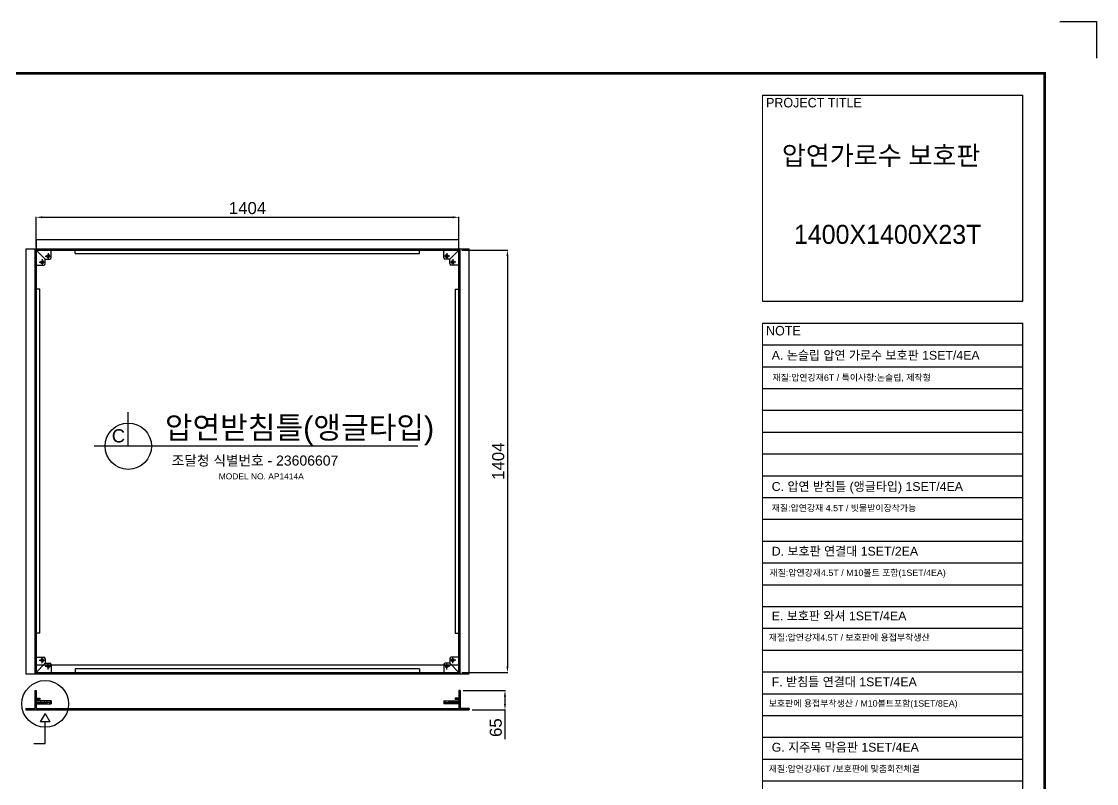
# Model space of a CAD drawing. Header units: millimetres. Extents: x 19555 to 26787, y -43327 to -38213.
# Drawn here: x 23215 to 26787, y -40747 to -38213 of the extents above; entities that cross this region are included whole.
import ezdxf
from ezdxf.enums import TextEntityAlignment as Align

# ---------------------------------------------------------------- set-up
doc = ezdxf.new("R2010")
doc.units = ezdxf.units.MM
doc.layers.add('LAYOUT', color=7, linetype='Continuous')
doc.layers.add('TEXT', color=7, linetype='Continuous')
doc.styles.add('H', font='')
doc.styles.get("Standard").update_dxf_attribs({"font": 'arial.ttf'})
doc.styles.get('H').set_extended_font_data('Dotum')
doc.dimstyles.new('ISO-25', dxfattribs={"dimtxt": 40, "dimasz": 20, "dimexe": 1.25, "dimexo": 10, "dimgap": 10, "dimtad": 1, "dimdec": 0, "dimtxsty": 'Standard', "dimcen": 2.5, "dimclrd": 3, "dimclre": 3, "dimclrt": 3, "dimadec": 0, "dimazin": 0, "dimtfac": 1, "dimtdec": 0, "dimtmove": 0, "dimatfit": 3, "dimfxl": 1, "dimarcsym": 0})

# ---------------------------------------------------------------- blocks, each defined once
blk = doc.blocks.new('*D26')
at = {"color": 3, "lineweight": -2, "transparency": 16777216}
for p, q in [((23264.1, -38963), (23264.1, -38863)), ((23284.1, -38864.2), (24648.1, -38864.2)), ((24668.1, -38963), (24668.1, -38863))]:
    blk.add_line(p, q, dxfattribs=at)
at = {"color": 3, "transparency": 16777216}
for points in [[(23284.1, -38860.9), (23284.1, -38867.6), (23264.1, -38864.2)], [(24648.1, -38860.9), (24648.1, -38867.6), (24668.1, -38864.2)]]:
    blk.add_solid(points, dxfattribs=at)
at = {"layer": 'Defpoints', "color": 0, "transparency": 16777216}
for p in [(24668.1, -38864.2), (23264.1, -38973), (24668.1, -38973)]:
    blk.add_point(p, dxfattribs=at)
at = {"color": 3, "transparency": 16777216, "insert": (23966.1, -38833.8), "char_height": 40, "attachment_point": 5}
blk.add_mtext('1404', dxfattribs=at)
blk = doc.blocks.new('*D27')
at = {"color": 3, "lineweight": -2, "transparency": 16777216}
for p, q in [((24678.1, -38973), (24831, -38973)), ((24829.7, -38993), (24829.7, -40357)), ((24678.1, -40377), (24831, -40377))]:
    blk.add_line(p, q, dxfattribs=at)
at = {"color": 3, "transparency": 16777216}
for points in [[(24826.4, -38993), (24833.1, -38993), (24829.7, -38973)], [(24826.4, -40357), (24833.1, -40357), (24829.7, -40377)]]:
    blk.add_solid(points, dxfattribs=at)
at = {"layer": 'Defpoints', "color": 0, "transparency": 16777216}
for p in [(24668.1, -38973), (24668.1, -40377), (24829.7, -40377)]:
    blk.add_point(p, dxfattribs=at)
at = {"color": 3, "transparency": 16777216, "insert": (24799.3, -39675), "char_height": 40, "attachment_point": 5, "rotation": 90}
blk.add_mtext('1404', dxfattribs=at)
blk = doc.blocks.new('A$C2E731E15')
at = {"color": 1}
for p, q in [((-10, 0), (10, 0)), ((0, -10), (0, 10))]:
    blk.add_line(p, q, dxfattribs=at)
blk.add_circle((0, 0), 4.5)
at = {"color": 4}
blk.add_arc((0, 0), 5, 270, 180, dxfattribs=at)
blk = doc.blocks.new('A$C600E4CCD')
for p, q in [((0, 6), (0, 0)), ((50, 6), (0, 6)), ((50, 0), (0, 0)), ((50, 6), (50, 0))]:
    blk.add_line(p, q)
at = {"color": 2}
for p, q in [((14, 6), (14, 0)), ((26, 6), (26, 0)), ((34, 6), (34, 0)), ((46, 6), (46, 0))]:
    blk.add_line(p, q, dxfattribs=at)
blk = doc.blocks.new('*D25')
at = {"color": 3, "lineweight": -2}
for p, q in [((24682.6, -40437.4), (24822.8, -40437.4)), ((24821.6, -40457.4), (24821.6, -40481.9)), ((24712.6, -40501.9), (24822.8, -40501.9)), ((24821.6, -40501.9), (24821.6, -40599.7))]:
    blk.add_line(p, q, dxfattribs=at)
at = {"color": 3}
for points in [[(24824.9, -40457.4), (24818.2, -40457.4), (24821.6, -40437.4)], [(24818.2, -40481.9), (24824.9, -40481.9), (24821.6, -40501.9)]]:
    blk.add_solid(points, dxfattribs=at)
at = {"layer": 'Defpoints', "color": 0}
for p in [(24672.6, -40437.4), (24702.6, -40501.9), (24821.6, -40501.9)]:
    blk.add_point(p, dxfattribs=at)
at = {"color": 3, "insert": (24791.1, -40560.8), "char_height": 40, "attachment_point": 5, "rotation": 90}
blk.add_mtext('65', dxfattribs=at)

msp = doc.modelspace()

# ---------------------------------------------------------------- linework, layer by layer
for p, q in [((26665.2, -38213.2), (26786.9, -38213.2)), ((26786.9, -38213.2), (26786.9, -38334.9)), ((25677.6, -38457.8), (26542.3, -38457.8)), ((26542.3, -39143.5), (26542.3, -38457.8)), ((23264.1, -38938.5), (23264.1, -40381.5)), ((23264.1, -38938.5), (24668.1, -38938.5)), ((24668.1, -40381.5), (24668.1, -38938.5)), ((23229.6, -38968.5), (23229.6, -40381.5)), ((23229.6, -38968.5), (24702.6, -38968.5)), ((23259.6, -38968.5), (23259.6, -40381.5)), ((23264.1, -38973), (24668.1, -38973)), ((23264.1, -38973), (23294.1, -39003)), ((23314.1, -38998), (23314.1, -38973)), ((23394.1, -38985), (23394.1, -38973)), ((23394.1, -38985), (24538.1, -38985)), ((24538.1, -38985), (24538.1, -38973)), ((24618.1, -38998), (24618.1, -38973)), ((24668.1, -38973), (24638.1, -39003)), ((24672.6, -40381.5), (24672.6, -38968.5)), ((24702.6, -40381.5), (24702.6, -38968.5)), ((23264.1, -39023), (23289.1, -39023)), ((23294.1, -39018), (23294.1, -39003)), ((23294.1, -39003), (23309.1, -39003)), ((24638.1, -39003), (24623.1, -39003)), ((24638.1, -39018), (24638.1, -39003)), ((24668.1, -39023), (24643.1, -39023)), ((23276.1, -39103), (23264.1, -39103)), ((23276.1, -40247), (23276.1, -39103)), ((24656.1, -39103), (24656.1, -40247)), ((24656.1, -39103), (24668.1, -39103)), ((25677.6, -39143.5), (26542.3, -39143.5)), ((25677.6, -39215.9), (26542.3, -39215.9)), ((26542.3, -42175.2), (26542.3, -39215.9)), ((25677.6, -39288.4), (26542.3, -39288.4)), ((25677.6, -39360.9), (26542.3, -39360.9)), ((25677.6, -39433.4), (26542.3, -39433.4)), ((23570.1, -39625.1), (23570.1, -39511.5)), ((25677.6, -39505.8), (26542.3, -39505.8)), ((25677.6, -39578.3), (26542.3, -39578.3)), ((24532, -39625.1), (23456.6, -39625.1)), ((25677.6, -39650.8), (26542.3, -39650.8)), ((25677.6, -39723.2), (26542.3, -39723.2)), ((25677.6, -39795.7), (26542.3, -39795.7)), ((25677.6, -39868.2), (26542.3, -39868.2)), ((25677.6, -39940.7), (26542.3, -39940.7)), ((25677.6, -40013.1), (26542.3, -40013.1)), ((25677.6, -40085.6), (26542.3, -40085.6)), ((25677.6, -40158.1), (26542.3, -40158.1)), ((23276.1, -40247), (23264.1, -40247)), ((24656.1, -40247), (24668.1, -40247)), ((25677.6, -40230.6), (26542.3, -40230.6)), ((25677.6, -40303), (26542.3, -40303)), ((23264.1, -40327), (23289.1, -40327)), ((23264.1, -40377), (23294.1, -40347)), ((23264.1, -40351.5), (24668.1, -40351.5)), ((23294.1, -40332), (23294.1, -40347)), ((23294.1, -40347), (23309.1, -40347)), ((23314.1, -40352), (23314.1, -40377)), ((24618.1, -40352), (24618.1, -40377)), ((24638.1, -40347), (24623.1, -40347)), ((24638.1, -40332), (24638.1, -40347)), ((24668.1, -40377), (24638.1, -40347)), ((24668.1, -40327), (24643.1, -40327)), ((23229.6, -40381.5), (24702.6, -40381.5)), ((23264.1, -40377), (24668.1, -40377)), ((24538.1, -40365), (23394.1, -40365)), ((23394.1, -40365), (23394.1, -40377)), ((24538.1, -40365), (24538.1, -40377)), ((25677.6, -40375.5), (26542.3, -40375.5)), ((23259.6, -40437.4), (23259.6, -40497.4)), ((23259.6, -40437.4), (23264.1, -40437.4)), ((23264.1, -40437.4), (23264.1, -40501.9)), ((23264.1, -40462.4), (23276.1, -40462.4)), ((23264.1, -40466.9), (23276.1, -40466.9)), ((23276.1, -40462.4), (23276.1, -40466.9)), ((24668.1, -40462.4), (24656.1, -40462.4)), ((24656.1, -40462.4), (24656.1, -40466.9)), ((24668.1, -40466.9), (24656.1, -40466.9)), ((24668.1, -40437.4), (24668.1, -40501.9)), ((24672.6, -40437.4), (24668.1, -40437.4)), ((24672.6, -40437.4), (24672.6, -40497.4)), ((25677.6, -40448), (26542.3, -40448)), ((23229.6, -40497.4), (23229.6, -40501.9)), ((23229.6, -40497.4), (23259.6, -40497.4)), ((23229.6, -40501.9), (24702.6, -40501.9)), ((23264.1, -40477.4), (23294.1, -40477.4)), ((23264.1, -40481.9), (23314.1, -40481.9)), ((23294.1, -40477.4), (23294.1, -40481.9)), ((23314.1, -40477.4), (23314.1, -40481.9)), ((24618.1, -40477.4), (24618.1, -40481.9)), ((24668.1, -40481.9), (24618.1, -40481.9)), ((24638.1, -40477.4), (24638.1, -40481.9)), ((24668.1, -40477.4), (24638.1, -40477.4)), ((24702.6, -40501.9), (24668.1, -40501.9)), ((24702.6, -40497.4), (24672.6, -40497.4)), ((24702.6, -40497.4), (24702.6, -40501.9)), ((23293.4, -40513.8), (23277.2, -40541.2)), ((23293.4, -40513.8), (23309.6, -40541.2)), ((25677.6, -40520.4), (26542.3, -40520.4)), ((23309.6, -40541.2), (23277.2, -40541.2)), ((23293.4, -40613.4), (23293.4, -40541.2)), ((25677.6, -40592.9), (26542.3, -40592.9)), ((23255.8, -40613.4), (23293.4, -40613.4)), ((25677.6, -40665.4), (26542.3, -40665.4)), ((25677.6, -40737.9), (26542.3, -40737.9))]:
    msp.add_line(p, q)
at = {"color": 0, "lineweight": 20}
for p, q in [((25677.6, -39143.5), (25677.6, -38457.8)), ((25677.6, -42175.2), (25677.6, -39215.9))]:
    msp.add_line(p, q, dxfattribs=at)
at = {"color": 2}
for p, q in [((23264.1, -40497.4), (24668.1, -40497.4)), ((23279.6, -40477.4), (23279.6, -40481.9)), ((23288.6, -40477.4), (23288.6, -40481.9)), ((23299.6, -40477.4), (23299.6, -40481.9)), ((23308.6, -40477.4), (23308.6, -40481.9)), ((24623.6, -40477.4), (24623.6, -40481.9)), ((24632.6, -40477.4), (24632.6, -40481.9)), ((24643.6, -40477.4), (24643.6, -40481.9)), ((24652.6, -40477.4), (24652.6, -40481.9))]:
    msp.add_line(p, q, dxfattribs=at)
at = {"color": 4}
for p, q in [((23279.1, -40477.4), (23279.1, -40481.9)), ((23289.1, -40477.4), (23289.1, -40481.9)), ((23299.1, -40477.4), (23299.1, -40481.9)), ((23309.1, -40477.4), (23309.1, -40481.9)), ((24623.1, -40477.4), (24623.1, -40481.9)), ((24633.1, -40477.4), (24633.1, -40481.9)), ((24643.1, -40477.4), (24643.1, -40481.9)), ((24653.1, -40477.4), (24653.1, -40481.9))]:
    msp.add_line(p, q, dxfattribs=at)
for centre, radius in [((23570.1, -39625.1), 77), ((23294.1, -40481.9), 77.8)]:
    msp.add_circle(centre, radius)
for centre, start, end in [((23309.1, -38998), 270, 0), ((24623.1, -38998), 180, 270), ((23289.1, -39018), 270, 0), ((24643.1, -39018), 180, 270), ((23289.1, -40332), 0, 90), ((23309.1, -40352), 0, 90), ((24623.1, -40352), 90, 180), ((24643.1, -40332), 90, 180)]:
    msp.add_arc(centre, 5, start, end)
at = {"layer": 'LAYOUT'}
for p, q in [((26614.8, -38385.3), (24484.1, -38385.3)), ((26614.8, -38863.7), (26614.8, -38385.3))]:
    msp.add_line(p, q, dxfattribs=at)
at = {"layer": 'LAYOUT', "const_width": 8.61}
msp.add_lwpolyline([(19727.6, -43154.7), (26614.8, -43154.7), (26614.8, -38385.3), (19727.6, -38385.3)], close=True, dxfattribs=at)

# ---------------------------------------------------------------- block references
for p, rotation in [((23304.1, -38993), 269.9999999999999), ((24628.1, -38993), 180), ((23284.1, -39013), 269.9999999999999), ((24648.1, -39013), 180), ((24628.1, -40357), 90), ((24648.1, -40337), 90)]:
    msp.add_blockref('A$C2E731E15', p, dxfattribs=dict(rotation=rotation))
for name, p in [('A$C2E731E15', (23284.1, -40337)), ('A$C2E731E15', (23304.1, -40357)), ('A$C600E4CCD', (23264.1, -40477.4))]:
    msp.add_blockref(name, p)
at = {"xscale": -1}
msp.add_blockref('A$C600E4CCD', (24668.1, -40477.4), dxfattribs=at)

# ---------------------------------------------------------------- texts
at = {"style": 'H'}
for s, height, p in [('PROJECT TITLE', 31.707, (25689.1, -38498.9)), ('압연가로수 보호판', 63.41, (25741.5, -38690.4)), ('1400X1400X23T', 63.414, (25781.7, -38952.5)), ('NOTE', 31.71, (25689.1, -39257))]:
    msp.add_text(s, height=height, dxfattribs=at).set_placement(p)
for s, height, p in [('A. 논슬립 압연 가로수 보호판 1SET/4EA', 29.282, (25707.9, -39337.6)), ('재질:압연강재6T / 특이사항:논슬립, 제작형', 21.083, (25710.2, -39407.7)), ('C', 43.9, (23515.2, -39612.7)), ('조달청 식별번호 - 23606607', 33.275, (23714.6, -39689.5)), ('MODEL NO. AP1414A', 20, (23870.6, -39735.5)), ('C. 압연 받침틀 (앵글타입) 1SET/4EA', 29.282, (25707.9, -39773.8)), ('재질:압연강재 4.5T / 빗물받이장착가능', 21.083, (25708.1, -39841.3)), ('D. 보호판 연결대 1SET/2EA', 29.282, (25707.9, -39988.9)), (' 재질:압연강재4.5T / M10볼트 포함(1SET/4EA)', 21.083, (25692.3, -40056.4)), ('E. 보호판 와셔 1SET/4EA', 29.282, (25707.9, -40204.1)), ('재질:압연강재4.5T / 보호판에 용접부착생산', 21.083, (25698.3, -40271.6)), ('F. 받침틀 연결대 1SET/4EA', 29.282, (25707.9, -40423.2)), ('  보호판에 용접부착생산 / M10볼트포함(1SET/8EA)', 21.083, (25681.7, -40490.7)), ('G. 지주목 막음판 1SET/4EA', 29.282, (25707.9, -40640.7)), ('  재질:압연강재6T /보호판에 맞춤회전체결', 21.083, (25681.7, -40708.1))]:
    msp.add_text(s, height=height).set_placement(p)
at = {"layer": 'TEXT'}
msp.add_text('압연받침틀(앵글타입)', height=73.205, dxfattribs=at).set_placement((24139.1, -39599.8), align=Align.CENTER)

# ---------------------------------------------------------------- dimensions: what is measured, and where the dimension line sits
dim = msp.add_linear_dim(base=(24668.1, -38864.2), p1=(23264.1, -38973), p2=(24668.1, -38973), dimstyle='ISO-25')
dim.commit()
dim.dimension.update_dxf_attribs({"geometry": '*D26', "text_midpoint": (23966.1, -38833.8)})
for base, p1, p2, picture, middle in [((24829.7, -40377), (24668.1, -38973), (24668.1, -40377), '*D27', (24799.3, -39675)), ((24821.5570064, -40501.9050165), (24672.6279785, -40437.4050165), (24702.6279785, -40501.9050165), '*D25', (24791.1340868, -40560.8136113))]:
    dim = msp.add_linear_dim(base=base, p1=p1, p2=p2, angle=90, dimstyle='ISO-25')
    dim.commit()
    dim.dimension.update_dxf_attribs({"geometry": picture, "text_midpoint": middle})

doc.saveas('drawing.dxf')
